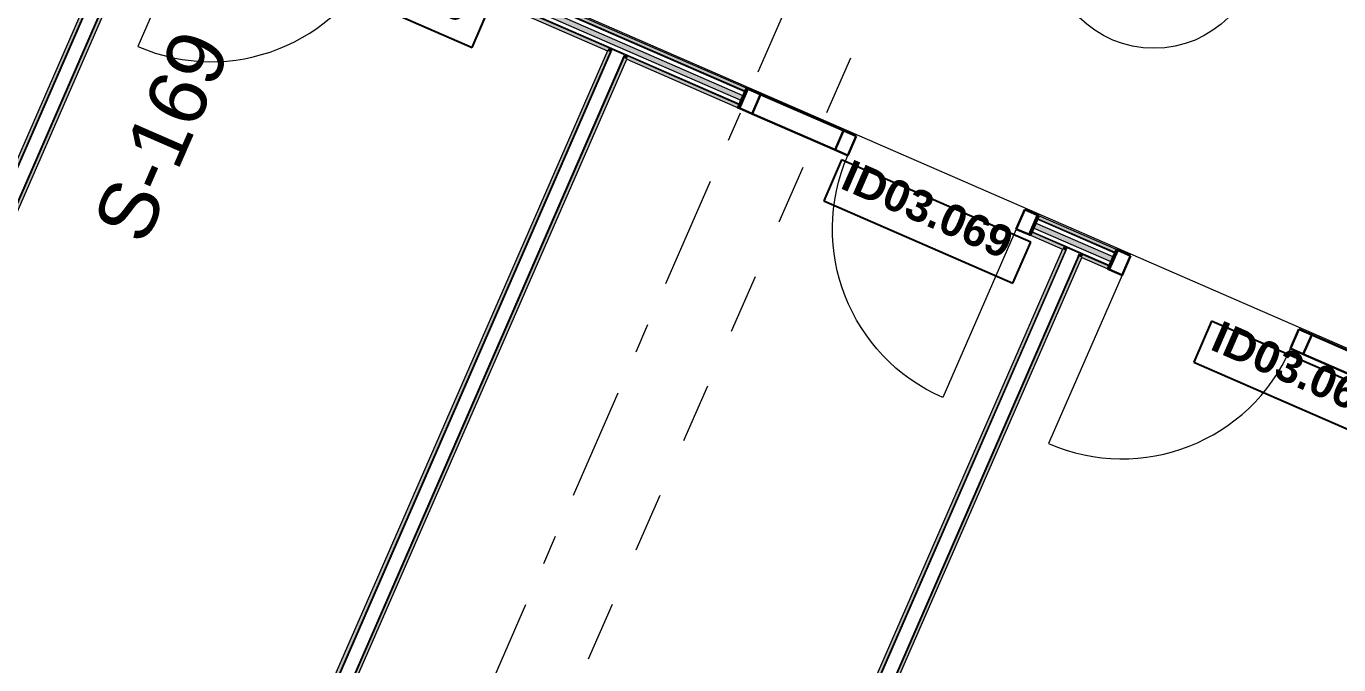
# Model space of a CAD drawing. Header units: millimetres. Extents: x -50172 to 90294, y -80883 to 25069.
# Drawn here: x -26916 to -20703, y -36244 to -33221 of the extents above; entities that cross this region are included whole.
import ezdxf
from ezdxf.enums import TextEntityAlignment as Align

# ---------------------------------------------------------------- set-up
doc = ezdxf.new("R2010")
doc.units = ezdxf.units.MM
doc.header["$MEASUREMENT"] = 0
doc.linetypes.add('Dashed', pattern=[564.444447, 282.222223, -282.222223])
doc.linetypes.add('Double Dashed', pattern=[1093.611073, 529.166651, -211.666656, 141.111112, -211.666656])
for name, color, linetype in [('A-95-MC_Marker_Section_P2.Marker', 7, 'Continuous'), ('New_A-05-M_Gross_Int_Circulation', 7, 'Continuous'), ('New_A-15-MG_Structural_Grid_Phase_2', 7, 'Continuous'), ('New_A-25-M_Wall_Int', 7, 'Continuous'), ('New_ArchiCAD Door Markers', 7, 'Continuous'), ('New_ArchiCAD Doors', 7, 'Continuous')]:
    doc.layers.add(name, color=color, linetype=linetype)
for name, color, linetype, lineweight in [('A-95-MC_Marker_Section_P2.Marker_Pen_No__1', 7, 'Continuous', 13), ('A-95-MC_Marker_Section_P2.Marker_Pen_No__6', 7, 'Continuous', 35), ('New_A-25-M_Wall_Int_Pen_No__1', 7, 'Continuous', 13), ('New_ArchiCAD Door Markers_Pen_No__1', 7, 'Continuous', 13), ('New_ArchiCAD Door Markers_Pen_No__5', 7, 'Continuous', 25), ('New_ArchiCAD Doors_Pen_No__1', 7, 'Continuous', 13), ('New_ArchiCAD Zone Stamps_Pen_No__6', 7, 'Continuous', 35)]:
    doc.layers.add(name, color=color, linetype=linetype, lineweight=lineweight)
for name, color, linetype, lineweight, true_color in [('New_A-05-M_Gross_Int_Circulation_Pen_No__74', 7, 'Continuous', 20, 0x606060), ('New_A-15-MG_Structural_Grid_Phase_2_Pen_No__222', 7, 'Continuous', 13, 0x65af33), ('New_A-25-M_Wall_Int_Pen_No__107', 7, 'Continuous', 15, 0xa6a6a6), ('New_ArchiCAD Doors_Pen_No__43', 7, 'Continuous', 30, 0x444444), ('New_ArchiCAD Doors_Pen_No__63', 7, 'Continuous', 20, 0x606060)]:
    doc.layers.add(name, color=color, linetype=linetype, lineweight=lineweight, true_color=true_color)
doc.styles.add('GENERATED_STYLE_1', font='')
doc.styles.add('GENERATED_STYLE_2', font='')
doc.styles.add('GENERATED_STYLE_3', font='')
doc.styles.add('GENERATED_STYLE_4', font='')
doc.styles.get('GENERATED_STYLE_1').set_extended_font_data('Arial', bold=True)
doc.styles.get('GENERATED_STYLE_2').set_extended_font_data('Swis721 BT', bold=True)
doc.styles.get('GENERATED_STYLE_3').set_extended_font_data('Arial')
doc.styles.get('GENERATED_STYLE_4').set_extended_font_data('Swis721 BT')

# ---------------------------------------------------------------- blocks, each defined once
blk = doc.blocks.new('Corridor 02-Third_INB 3152_2_1', base_point=(-27291.1, -30973.4))
at = {"layer": 'New_A-05-M_Gross_Int_Circulation_Pen_No__74', "linetype": 'Continuous'}
blk.add_line((-31017.7, -30231.4), (-11792.5, -38614.6), dxfattribs=at)
at = {"layer": 'New_ArchiCAD Zone Stamps_Pen_No__6'}
for tag, height, style, p in [('ROOM_NAME', 250, 'GENERATED_STYLE_1', (-28123.9, -29413.8)), ('zoneNameLine2', 250, 'GENERATED_STYLE_1', (-28312.4, -29846)), ('ROOM_NUMBER', 200, 'GENERATED_STYLE_3', (-28500.8, -30266.7)), ('measuredAreaCode', 200, 'GENERATED_STYLE_3', (-28657.8, -30626.8)), ('ROOM_HOLES_PRM', 200, 'GENERATED_STYLE_3', (-28350.4, -30760.8)), ('DUMMY_649', 200, 'GENERATED_STYLE_3', (-27721.3, -31035.2)), ('DUMMY_650', 133.3, 'GENERATED_STYLE_3', (-27442, -31141.7))]:
    blk.add_attdef(tag, text='', height=height, rotation=336.44041, dxfattribs=dict(at, style=style)).set_placement(p, align=Align.TOP_LEFT)
blk = doc.blocks.new('*X555')
at = {"layer": 'New_A-25-M_Wall_Int_Pen_No__107', "linetype": 'Continuous'}
blk.add_hatch(color=256, dxfattribs=at).paths.add_polyline_path([(-24698.7, -33036.6), (-24708.7, -33059.6), (-23532.1, -33572.7), (-23522.1, -33549.8)])
blk = doc.blocks.new('*X556')
at = {"layer": 'New_A-25-M_Wall_Int_Pen_No__107', "linetype": 'Continuous'}
blk.add_hatch(color=256, dxfattribs=at).paths.add_polyline_path([(-22138.1, -34153.5), (-22148, -34176.4), (-21781.2, -34336.4), (-21771.2, -34313.5)])
blk = doc.blocks.new('Door with Sidelight on Side 2 19_8')
at = {"layer": 'New_ArchiCAD Doors_Pen_No__1', "linetype": 'Continuous'}
for p, q in [((-755, 0), (-755, -15)), ((755, 0), (755, -15)), ((-755, -15), (-755, -18)), ((-755, -18), (-755, -37)), ((-755, -37), (-755, -62)), ((-755, -62), (-755, -82)), ((755, -15), (755, -18)), ((755, -18), (755, -37)), ((755, -37), (755, -62)), ((755, -62), (755, -82)), ((-755, -82), (-755, -85)), ((-755, -85), (-755, -100)), ((755, -82), (755, -85)), ((755, -85), (755, -100))]:
    blk.add_line(p, q, dxfattribs=at)
at = {"layer": 'New_ArchiCAD Doors_Pen_No__43', "linetype": 'Continuous'}
for p, q in [((-748, 0), (-755, 0)), ((-755, 0), (-755, -100)), ((-682, 0), (-748, 0)), ((-748, 0), (-748, -100)), ((-254, 0), (-682, 0)), ((-682, 0), (-682, -100)), ((-682, -100), (-682, 0)), ((-254, -100), (-254, 0)), ((-188, 0), (-254, 0)), ((-254, 0), (-254, -100)), ((-188, -100), (-188, 0)), ((748, 0), (682, 0)), ((682, 0), (682, -100)), ((748, 0), (755, 0)), ((748, -100), (748, 0)), ((755, 0), (755, -100)), ((-748, -100), (-755, -100)), ((-748, -100), (-682, -100)), ((-682, -100), (-254, -100)), ((-254, -100), (-188, -100)), ((682, -100), (748, -100)), ((748, -100), (755, -100))]:
    blk.add_line(p, q, dxfattribs=at)
at = {"layer": 'New_ArchiCAD Doors_Pen_No__63', "linetype": 'Continuous'}
blk.add_line((682, 0), (682, 870), dxfattribs=at)
blk.add_arc((682, 0), 870, 90, 180, dxfattribs=at)
blk = doc.blocks.new('Door Stamp 17_16')
at = {"layer": 'New_ArchiCAD Door Markers_Pen_No__5', "linetype": 'Continuous'}
for p, q in [((206.6, 241.9), (-770.5, 241.9)), ((-770.5, 241.9), (-770.5, 30.2)), ((206.6, 241.9), (-770.5, 241.9)), ((206.6, 30.2), (206.6, 241.9)), ((-770.5, 30.2), (206.6, 30.2))]:
    blk.add_line(p, q, dxfattribs=at)
at = {"layer": 'New_ArchiCAD Door Markers_Pen_No__1', "style": 'GENERATED_STYLE_2'}
blk.add_attdef('AC_WIDO_ID', text='', height=150, rotation=180, dxfattribs=at).set_placement((147.8, 286.5), align=Align.BOTTOM_LEFT)
blk = doc.blocks.new('Wall_121_1', base_point=(-11961.5, -38659.6))
at = {"layer": 'New_A-25-M_Wall_Int_Pen_No__107', "linetype": 'Continuous', "lineweight": 0, "true_color": 0x535353}
for points in [[(-24689.5, -33015.6), (-24690.7, -33018.3), (-23514.1, -33531.5), (-23512.9, -33528.7)], [(-24716.3, -33077), (-24717.5, -33079.7), (-24145.3, -33329.3), (-24144.1, -33326.6)], [(-24151.3, -33343.1), (-24148.5, -33344.3), (-24142.5, -33330.5), (-24145.3, -33329.3)], [(-24145.3, -33329.3), (-24142.5, -33330.5), (-24141.3, -33327.8), (-24144.1, -33326.6)], [(-24141.3, -33327.8), (-24142.5, -33330.5), (-23540.9, -33592.9), (-23539.7, -33590.1)], [(-24089.9, -33369.8), (-24087.1, -33371), (-24081.1, -33357.3), (-24083.9, -33356.1)], [(-22128.9, -34132.4), (-22130.1, -34135.1), (-21763.2, -34295.2), (-21762, -34292.4)], [(-22155.6, -34193.8), (-22156.8, -34196.6), (-21991.4, -34268.7), (-21990.2, -34265.9)], [(-21997.4, -34282.4), (-21994.7, -34283.6), (-21988.7, -34269.9), (-21991.4, -34268.7)], [(-21991.4, -34268.7), (-21988.7, -34269.9), (-21987.5, -34267.1), (-21990.2, -34265.9)], [(-21987.5, -34267.1), (-21988.7, -34269.9), (-21790, -34356.6), (-21788.8, -34353.8)], [(-21936, -34309.2), (-21933.3, -34310.4), (-21927.3, -34296.7), (-21930, -34295.5)]]:
    blk.add_hatch(color=251, dxfattribs=at).paths.add_polyline_path(points)
at = {"layer": 'New_A-25-M_Wall_Int_Pen_No__107', "linetype": 'Continuous'}
for points in [[(-24689.5, -33015.6), (-23512.9, -33528.7), (-23506.9, -33515), (-24683.5, -33001.8)], [(-24717.5, -33079.7), (-24723.5, -33093.5), (-24165, -33337.1), (-24159, -33323.3)], [(-24165, -33337.1), (-24151.3, -33343.1), (-24145.3, -33329.3), (-24159, -33323.3)], [(-24087.1, -33371), (-24073.4, -33377), (-24067.4, -33363.3), (-24081.1, -33357.3)], [(-24067.4, -33363.3), (-24073.4, -33377), (-23546.9, -33606.6), (-23540.9, -33592.9)], [(-22122.9, -34118.6), (-22128.9, -34132.4), (-21762, -34292.4), (-21756, -34278.7)], [(-22162.8, -34210.3), (-22011.2, -34276.4), (-22005.2, -34262.7), (-22156.8, -34196.6)], [(-22011.2, -34276.4), (-21997.4, -34282.4), (-21991.4, -34268.7), (-22005.2, -34262.7)], [(-21933.3, -34310.4), (-21919.5, -34316.4), (-21913.5, -34302.7), (-21927.3, -34296.7)], [(-21913.5, -34302.7), (-21919.5, -34316.4), (-21795.9, -34370.3), (-21790, -34356.6)]]:
    blk.add_hatch(color=256, dxfattribs=at).paths.add_polyline_path(points)
at = {"layer": 'New_A-25-M_Wall_Int_Pen_No__1', "linetype": 'Continuous'}
for p, q in [((-23522.1, -33549.8), (-24698.7, -33036.6)), ((-23514.1, -33531.5), (-24690.7, -33018.3)), ((-23512.9, -33528.7), (-24689.5, -33015.6)), ((-24159, -33323.3), (-24717.5, -33079.7)), ((-24144.1, -33326.6), (-24716.3, -33077)), ((-23532.1, -33572.7), (-24708.7, -33059.6)), ((-24145.3, -33329.3), (-24159, -33323.3)), ((-24145.3, -33329.3), (-24151.3, -33343.1)), ((-24148.5, -33344.3), (-24142.5, -33330.5)), ((-24141.3, -33327.8), (-24144.1, -33326.6)), ((-24083.9, -33356.1), (-24142.5, -33330.5)), ((-23539.7, -33590.1), (-24141.3, -33327.8)), ((-24089.9, -33369.8), (-24083.9, -33356.1)), ((-24087.1, -33371), (-24081.1, -33357.3)), ((-24067.4, -33363.3), (-24081.1, -33357.3)), ((-23540.9, -33592.9), (-24067.4, -33363.3)), ((-23522.1, -33549.8), (-23514.1, -33531.5)), ((-23514.1, -33531.5), (-23512.9, -33528.7)), ((-23512.9, -33528.7), (-23506.9, -33515)), ((-23546.9, -33606.6), (-23540.9, -33592.9)), ((-23540.9, -33592.9), (-23539.7, -33590.1)), ((-23539.7, -33590.1), (-23532.1, -33572.7)), ((-23532.1, -33572.7), (-23522.1, -33549.8)), ((-22148, -34176.4), (-22138.1, -34153.5)), ((-22138.1, -34153.5), (-22130.1, -34135.1)), ((-21771.2, -34313.5), (-22138.1, -34153.5)), ((-22130.1, -34135.1), (-22128.9, -34132.4)), ((-21763.2, -34295.2), (-22130.1, -34135.1)), ((-22128.9, -34132.4), (-22122.9, -34118.6)), ((-21762, -34292.4), (-22128.9, -34132.4)), ((-22162.8, -34210.3), (-22156.8, -34196.6)), ((-22156.8, -34196.6), (-22155.6, -34193.8)), ((-22005.2, -34262.7), (-22156.8, -34196.6)), ((-22155.6, -34193.8), (-22148, -34176.4)), ((-21990.2, -34265.9), (-22155.6, -34193.8)), ((-21781.2, -34336.4), (-22148, -34176.4)), ((-21991.4, -34268.7), (-22005.2, -34262.7)), ((-21991.4, -34268.7), (-21997.4, -34282.4)), ((-21994.7, -34283.6), (-21988.7, -34269.9)), ((-21987.5, -34267.1), (-21990.2, -34265.9)), ((-21930, -34295.5), (-21988.7, -34269.9)), ((-21788.8, -34353.8), (-21987.5, -34267.1)), ((-21763.2, -34295.2), (-21762, -34292.4)), ((-21762, -34292.4), (-21756, -34278.7)), ((-21936, -34309.2), (-21930, -34295.5)), ((-21933.3, -34310.4), (-21927.3, -34296.7)), ((-21913.5, -34302.7), (-21927.3, -34296.7)), ((-21790, -34356.6), (-21913.5, -34302.7)), ((-21790, -34356.6), (-21788.8, -34353.8)), ((-21788.8, -34353.8), (-21781.2, -34336.4)), ((-21781.2, -34336.4), (-21771.2, -34313.5)), ((-21771.2, -34313.5), (-21763.2, -34295.2)), ((-21795.9, -34370.3), (-21790, -34356.6))]:
    blk.add_line(p, q, dxfattribs=at)
at = {"layer": 'New_A-25-M_Wall_Int_Pen_No__1', "linetype": 'Continuous', "flags": 128}
for points in [[(-23506.9, -33515), (-24683.5, -33001.8)], [(-24723.5, -33093.5), (-24165, -33337.1)], [(-24073.4, -33377), (-23546.9, -33606.6)], [(-21756, -34278.7), (-22122.9, -34118.6)], [(-22162.8, -34210.3), (-22011.2, -34276.4)], [(-21919.5, -34316.4), (-21795.9, -34370.3)]]:
    blk.add_lwpolyline(points, dxfattribs=at)
at = {"layer": 'New_A-25-M_Wall_Int', "color": 250, "lineweight": 50, "true_color": 0x2a2a2a}
for name in ['*X555', '*X556']:
    blk.add_blockref(name, (0, 0), dxfattribs=at)
at = {"layer": 'New_ArchiCAD Door Markers'}
ref = blk.add_blockref('Door Stamp 17_16', (-25415.5, -32791.6), dxfattribs=dict(at, rotation=156.4356490361658))
ref.add_attrib('AC_WIDO_ID', 'ID03.070', dxfattribs={"layer": 'New_ArchiCAD Door Markers_Pen_No__1', "color": 7, "height": 150, "rotation": 336.43565, "style": 'GENERATED_STYLE_2'}).set_placement((-25647.7, -32909.5), align=Align.BOTTOM_LEFT)
ref = blk.add_blockref('Door Stamp 17_16', (-22854.9, -33908.5), dxfattribs=dict(at, rotation=156.4356490361658))
ref.add_attrib('AC_WIDO_ID', 'ID03.069', dxfattribs={"layer": 'New_ArchiCAD Door Markers_Pen_No__1', "color": 7, "height": 150, "rotation": 336.43565, "style": 'GENERATED_STYLE_2'}).set_placement((-23087.1, -34027), align=Align.BOTTOM_LEFT)
ref = blk.add_blockref('Door Stamp 17_16', (-21103.9, -34672.2), dxfattribs=dict(at, rotation=156.4356490361658))
ref.add_attrib('AC_WIDO_ID', 'ID03.068', dxfattribs={"layer": 'New_ArchiCAD Door Markers_Pen_No__1', "color": 7, "height": 150, "rotation": 336.43565, "style": 'GENERATED_STYLE_2'}).set_placement((-21336.1, -34790.2), align=Align.BOTTOM_LEFT)
at = {"layer": 'New_ArchiCAD Doors', "color": 251, "linetype": 'Continuous', "lineweight": 20, "true_color": 0x606060, "zscale": 1000, "rotation": 156.4356490361658}
for p in [(-25415.5, -32791.6), (-21103.9, -34672.2)]:
    blk.add_blockref('Door with Sidelight on Side 2 19_8', p, dxfattribs=at)
at = {"layer": 'New_ArchiCAD Doors', "color": 251, "linetype": 'Continuous', "lineweight": 20, "true_color": 0x606060, "xscale": -1, "zscale": 1000, "rotation": 156.4356490361658}
blk.add_blockref('Door with Sidelight on Side 2 19_8', (-22854.9, -33908.5), dxfattribs=at)
blk = doc.blocks.new('Wall_122_1', base_point=(-26232.9, -32435.1))
at = {"layer": 'New_A-25-M_Wall_Int_Pen_No__107', "linetype": 'Continuous'}
for points in [[(-26324.6, -32395.2), (-27937.6, -36093.5), (-27923.9, -36099.5), (-26310.8, -32401.2)], [(-26246.7, -32429.1), (-27859.7, -36127.5), (-27846, -36133.5), (-26232.9, -32435.1)]]:
    blk.add_hatch(color=256, dxfattribs=at).paths.add_polyline_path(points)
at = {"layer": 'New_A-25-M_Wall_Int_Pen_No__107', "linetype": 'Continuous', "lineweight": 0, "true_color": 0x535353}
for points in [[(-26310.8, -32401.2), (-27923.9, -36099.5), (-27921.1, -36100.7), (-26308.1, -32402.4)], [(-26249.4, -32427.9), (-27862.5, -36126.3), (-27859.7, -36127.5), (-26246.7, -32429.1)]]:
    blk.add_hatch(color=251, dxfattribs=at).paths.add_polyline_path(points)
at = {"layer": 'New_A-25-M_Wall_Int_Pen_No__1', "linetype": 'Continuous'}
for p, q in [((-26310.8, -32401.2), (-27923.9, -36099.5)), ((-26308.1, -32402.4), (-27921.1, -36100.7)), ((-26249.4, -32427.9), (-27862.5, -36126.3)), ((-26246.7, -32429.1), (-27859.7, -36127.5))]:
    blk.add_line(p, q, dxfattribs=at)
at = {"layer": 'New_A-25-M_Wall_Int_Pen_No__1', "linetype": 'Continuous', "flags": 128}
for points in [[(-26324.6, -32395.2), (-27937.6, -36093.5)], [(-27846, -36133.5), (-26232.9, -32435.1)], [(-27937.6, -36093.5), (-27923.9, -36099.5)], [(-27923.9, -36099.5), (-27921.1, -36100.7)], [(-27921.1, -36100.7), (-27862.5, -36126.3)], [(-27862.5, -36126.3), (-27859.7, -36127.5)], [(-27859.7, -36127.5), (-27846, -36133.5)]]:
    blk.add_lwpolyline(points, dxfattribs=at)
blk = doc.blocks.new('Wall_123_1', base_point=(-24073.4, -33377))
at = {"layer": 'New_A-25-M_Wall_Int_Pen_No__107', "linetype": 'Continuous'}
for points in [[(-24165, -33337.1), (-25786, -37053.7), (-25772.3, -37059.7), (-24151.3, -33343.1)], [(-24087.1, -33371), (-25708.1, -37087.7), (-25694.4, -37093.7), (-24073.4, -33377)]]:
    blk.add_hatch(color=256, dxfattribs=at).paths.add_polyline_path(points)
at = {"layer": 'New_A-25-M_Wall_Int_Pen_No__107', "linetype": 'Continuous', "lineweight": 0, "true_color": 0x535353}
for points in [[(-24151.3, -33343.1), (-25772.3, -37059.7), (-25769.5, -37060.9), (-24148.5, -33344.3)], [(-24089.9, -33369.8), (-25710.9, -37086.5), (-25708.1, -37087.7), (-24087.1, -33371)]]:
    blk.add_hatch(color=251, dxfattribs=at).paths.add_polyline_path(points)
at = {"layer": 'New_A-25-M_Wall_Int_Pen_No__1', "linetype": 'Continuous'}
for p, q in [((-24151.3, -33343.1), (-25772.3, -37059.7)), ((-24148.5, -33344.3), (-25769.5, -37060.9)), ((-24089.9, -33369.8), (-25710.9, -37086.5)), ((-24087.1, -33371), (-25708.1, -37087.7))]:
    blk.add_line(p, q, dxfattribs=at)
at = {"layer": 'New_A-25-M_Wall_Int_Pen_No__1', "linetype": 'Continuous', "flags": 128}
for points in [[(-24165, -33337.1), (-25786, -37053.7)], [(-25694.4, -37093.7), (-24073.4, -33377)], [(-25786, -37053.7), (-25772.3, -37059.7)], [(-25772.3, -37059.7), (-25769.5, -37060.9)], [(-25769.5, -37060.9), (-25710.9, -37086.5)], [(-25710.9, -37086.5), (-25708.1, -37087.7)], [(-25708.1, -37087.7), (-25694.4, -37093.7)]]:
    blk.add_lwpolyline(points, dxfattribs=at)
blk = doc.blocks.new('Wall_124_1', base_point=(-21919.5, -34316.4))
at = {"layer": 'New_A-25-M_Wall_Int_Pen_No__107', "linetype": 'Continuous'}
for points in [[(-22011.2, -34276.4), (-23626.1, -37979.1), (-23612.4, -37985.1), (-21997.4, -34282.4)], [(-21933.3, -34310.4), (-23548.2, -38013.1), (-23534.5, -38019.1), (-21919.5, -34316.4)]]:
    blk.add_hatch(color=256, dxfattribs=at).paths.add_polyline_path(points)
at = {"layer": 'New_A-25-M_Wall_Int_Pen_No__107', "linetype": 'Continuous', "lineweight": 0, "true_color": 0x535353}
for points in [[(-21997.4, -34282.4), (-23612.4, -37985.1), (-23609.6, -37986.3), (-21994.7, -34283.6)], [(-21936, -34309.2), (-23551, -38011.9), (-23548.2, -38013.1), (-21933.3, -34310.4)]]:
    blk.add_hatch(color=251, dxfattribs=at).paths.add_polyline_path(points)
at = {"layer": 'New_A-25-M_Wall_Int_Pen_No__1', "linetype": 'Continuous'}
for p, q in [((-21997.4, -34282.4), (-23612.4, -37985.1)), ((-21994.7, -34283.6), (-23609.6, -37986.3)), ((-21936, -34309.2), (-23551, -38011.9)), ((-21933.3, -34310.4), (-23548.2, -38013.1))]:
    blk.add_line(p, q, dxfattribs=at)
at = {"layer": 'New_A-25-M_Wall_Int_Pen_No__1', "linetype": 'Continuous', "flags": 128}
for points in [[(-22011.2, -34276.4), (-23626.1, -37979.1)], [(-23534.5, -38019.1), (-21919.5, -34316.4)], [(-23626.1, -37979.1), (-23612.4, -37985.1)], [(-23612.4, -37985.1), (-23609.6, -37986.3)], [(-23609.6, -37986.3), (-23551, -38011.9)], [(-23551, -38011.9), (-23548.2, -38013.1)], [(-23548.2, -38013.1), (-23534.5, -38019.1)]]:
    blk.add_lwpolyline(points, dxfattribs=at)
blk = doc.blocks.new('Wall_125_1', base_point=(-19765.3, -35256))
at = {"layer": 'New_A-25-M_Wall_Int_Pen_No__107', "linetype": 'Continuous'}
for points in [[(-19857, -35216), (-21471.8, -38918.5), (-21458, -38924.5), (-19843.2, -35222)], [(-19779, -35250), (-21393.9, -38952.5), (-21380.1, -38958.5), (-19765.3, -35256)]]:
    blk.add_hatch(color=256, dxfattribs=at).paths.add_polyline_path(points)
at = {"layer": 'New_A-25-M_Wall_Int_Pen_No__107', "linetype": 'Continuous', "lineweight": 0, "true_color": 0x535353}
for points in [[(-19843.2, -35222), (-21458, -38924.5), (-21455.3, -38925.7), (-19840.5, -35223.2)], [(-19781.8, -35248.8), (-21396.6, -38951.3), (-21393.9, -38952.5), (-19779, -35250)]]:
    blk.add_hatch(color=251, dxfattribs=at).paths.add_polyline_path(points)
at = {"layer": 'New_A-25-M_Wall_Int_Pen_No__1', "linetype": 'Continuous'}
for p, q in [((-19843.2, -35222), (-21458, -38924.5)), ((-19840.5, -35223.2), (-21455.3, -38925.7)), ((-19781.8, -35248.8), (-21396.6, -38951.3)), ((-19779, -35250), (-21393.9, -38952.5))]:
    blk.add_line(p, q, dxfattribs=at)
at = {"layer": 'New_A-25-M_Wall_Int_Pen_No__1', "linetype": 'Continuous', "flags": 128}
for points in [[(-19857, -35216), (-21471.8, -38918.5)], [(-21380.1, -38958.5), (-19765.3, -35256)], [(-21471.8, -38918.5), (-21458, -38924.5)], [(-21458, -38924.5), (-21455.3, -38925.7)], [(-21455.3, -38925.7), (-21396.6, -38951.3)], [(-21396.6, -38951.3), (-21393.9, -38952.5)], [(-21393.9, -38952.5), (-21380.1, -38958.5)]]:
    blk.add_lwpolyline(points, dxfattribs=at)
blk = doc.blocks.new('Standard grid marker_40')
at = {"layer": 'New_A-15-MG_Structural_Grid_Phase_2_Pen_No__222', "linetype": 'Double Dashed'}
blk.add_line((18746, 0), (0, 0), dxfattribs=at)
at = {"layer": 'New_A-15-MG_Structural_Grid_Phase_2_Pen_No__222', "style": 'GENERATED_STYLE_4'}
for tag, p in [('AC_MarkerText_1_0', (-500, 41.2)), ('AC_MarkerText_1_1', (58742.4, 41.2))]:
    blk.add_attdef(tag, text='', height=350, rotation=270, dxfattribs=at).set_placement(p, align=Align.MIDDLE_CENTER)
blk = doc.blocks.new('Standard grid marker_41')
at = {"layer": 'New_A-15-MG_Structural_Grid_Phase_2_Pen_No__222', "linetype": 'Continuous'}
blk.add_circle((-500, 0), 500, dxfattribs=at)
at = {"layer": 'New_A-15-MG_Structural_Grid_Phase_2_Pen_No__222', "style": 'GENERATED_STYLE_4'}
for tag, p in [('AC_MarkerText_1_0', (-500, 43.4)), ('AC_MarkerText_1_1', (12480.1, 43.4))]:
    blk.add_attdef(tag, text='', height=350, rotation=180, dxfattribs=at).set_placement(p, align=Align.MIDDLE_CENTER)
blk = doc.blocks.new('Cutting Plane_7_1', base_point=(-15692.4, -10945.9))
at = {"layer": 'A-95-MC_Marker_Section_P2.Marker_Pen_No__1', "linetype": 'Dashed'}
blk.add_line((-20307.7, -27164.2), (-38549.4, -68998.4), dxfattribs=at)
blk = doc.blocks.new('Cutting Plane_9_1', base_point=(-22091.6, -23538.9))
at = {"layer": 'A-95-MC_Marker_Section_P2.Marker_Pen_No__6', "insert": (-25942, -33327.6), "char_height": 275, "attachment_point": 9, "rotation": 66.44041, "style": 'GENERATED_STYLE_4'}
blk.add_mtext('\\A1;{\\fSwis721 BT|b0|i0|c0|p34;S-169}', dxfattribs=at)

msp = doc.modelspace()

# ---------------------------------------------------------------- block references
at = {"layer": 'A-95-MC_Marker_Section_P2.Marker'}
for name, p in [('Cutting Plane_7_1', (-15692.4, -10945.9)), ('Cutting Plane_9_1', (-22091.6, -23538.9))]:
    msp.add_blockref(name, p, dxfattribs=at)
at = {"layer": 'New_A-05-M_Gross_Int_Circulation', "linetype": 'Continuous'}
msp.add_blockref('Corridor 02-Third_INB 3152_2_1', (-27291.1, -30973.4), dxfattribs=at)
at = {"layer": 'New_A-15-MG_Structural_Grid_Phase_2', "color": 8, "linetype": 'Continuous', "lineweight": 15, "zscale": 1000}
for name, p, rotation in [('Standard grid marker_40', (-30734.1, -50137), 66.44041158399293), ('Standard grid marker_41', (-22036.6, -32625.7), 156.4404115839929)]:
    msp.add_blockref(name, p, dxfattribs=dict(at, rotation=rotation))
at = {"layer": 'New_A-25-M_Wall_Int', "color": 250, "lineweight": 50, "true_color": 0x2a2a2a}
for name, p in [('Wall_121_1', (-11961.5, -38659.6)), ('Wall_122_1', (-26232.9, -32435.1)), ('Wall_123_1', (-24073.4, -33377)), ('Wall_124_1', (-21919.5, -34316.4)), ('Wall_125_1', (-19765.3, -35256))]:
    msp.add_blockref(name, p, dxfattribs=at)

doc.saveas('drawing.dxf')
